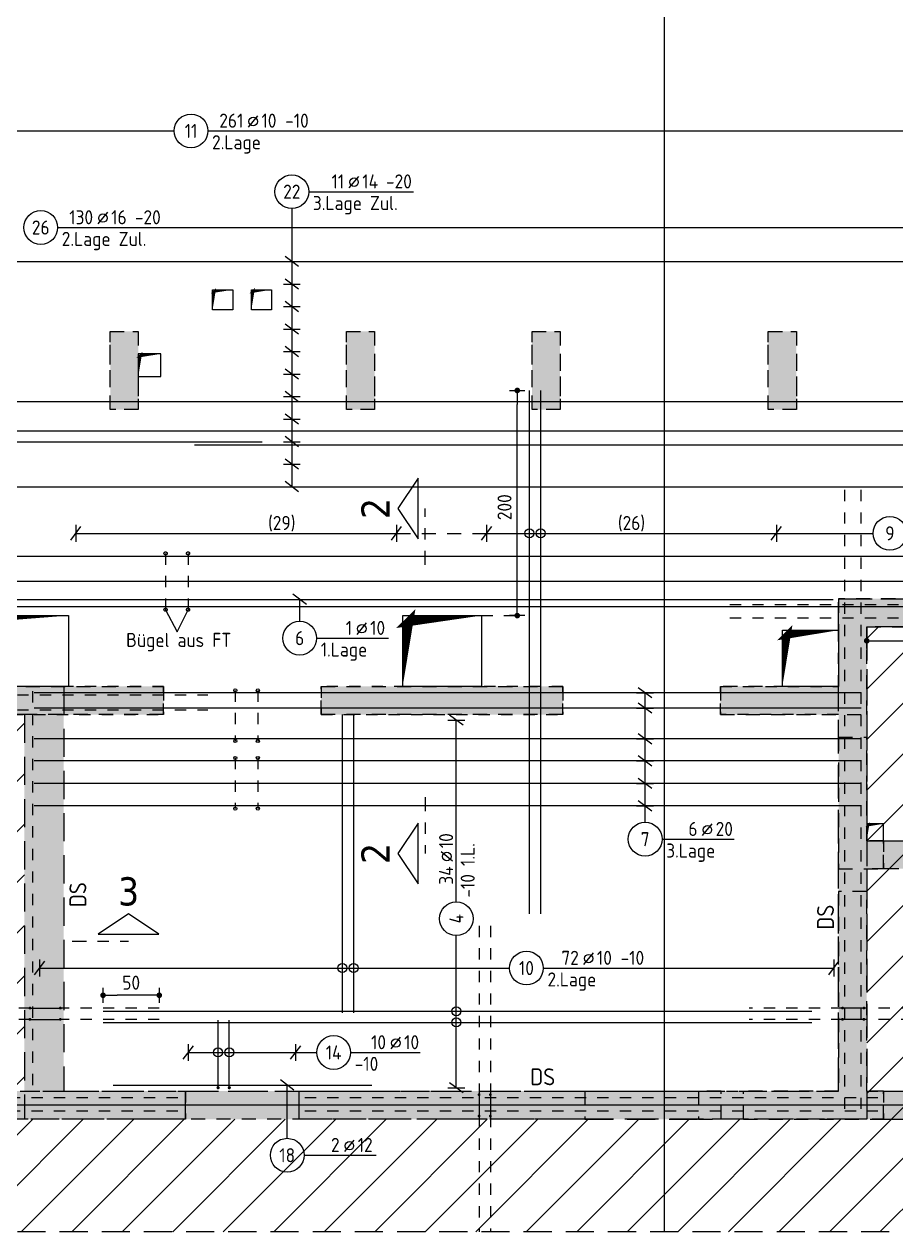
# Model space of a CAD drawing. Extents: x 0 to 76.8, y 0 to 29.7.
# Drawn here: x 23.86 to 31.61, y 10.78 to 21.51 of the extents above; entities that cross this region are included whole.
import ezdxf
from ezdxf.enums import TextEntityAlignment as Align

# ---------------------------------------------------------------- set-up
doc = ezdxf.new("R2010")
doc.units = 0
doc.header["$LTSCALE"] = 0.5
for name, pattern in [('AUSGEZOGEN', [1000.01, 1000, 0.01]), ('DASHED', [0.75, 0.5, -0.25]), ('DOT', [0.175, 0.05, -0.125]), ('HIDDEN2', [0.187, 0.125, -0.062]), ('STRICHLINIE', [0.75, 0.5, -0.25]), ('STRICHPUNKT2', [0.55, 0.25, -0.125, 0.05, -0.125]), ('VERDECKT', [0.375, 0.25, -0.125])]:
    doc.linetypes.add(name, pattern=pattern)
for name, color, linetype in [('1.OG', 7, 'Continuous'), ('ACHSEN', 7, 'Continuous'), ('BETON', 7, 'Continuous'), ('DS', 7, 'Continuous'), ('grau_hell', 7, 'Continuous'), ('grau_mittel', 7, 'Continuous'), ('HILFE', 7, 'Continuous'), ('MASSE', 7, 'Continuous'), ('RND', 7, 'Continuous'), ('SCHATTEN', 7, 'Continuous'), ('SCHNITTE', 7, 'Continuous'), ('TEXT', 7, 'Continuous'), ('VERDECKT', 7, 'Continuous'), ('VERDECKT2', 7, 'Continuous')]:
    doc.layers.add(name, color=color, linetype=linetype)
doc.styles.add('helv', font='tahoma.ttf')
doc.styles.add('txt', font='isocp.shx')
doc.dimstyles.new('DOT_I', dxfattribs={"dimscale": 0.5, "dimtxt": 0.25, "dimasz": 0.25, "dimexe": 0.1, "dimexo": 0.3, "dimgap": 0.1, "dimtad": 1, "dimdec": 3, "dimzin": 3, "dimtxsty": 'txt', "dimblk": 'DOT', "dimblk1": 'DOT', "dimblk2": 'DOT', "dimsah": 1, "dimcen": 0.1, "dimse1": 1, "dimse2": 1, "dimazin": 0, "dimtfac": 1, "dimtdec": 4, "dimtix": 1, "dimtmove": 2, "dimatfit": 3, "dimfxl": 0, "dimtvp": 1, "dimtolj": 1, "dimtzin": 0, "dimarcsym": 0})

# ---------------------------------------------------------------- blocks, each defined once
blk = doc.blocks.new('lei_gre')
at = {"layer": 'RND', "color": 7, "linetype": 'Continuous'}
for p, q in [((-0.09, -0.12), (0.09, 0.12)), ((0, 0.15), (0, -0.15))]:
    blk.add_line(p, q, dxfattribs=at)
blk = doc.blocks.new('RND_LEI')
at = {"layer": 'RND', "color": 7, "linetype": 'Continuous'}
blk.add_line((1.022, 0.066), (1.19, 0.27), dxfattribs=at)
for centre, radius in [((0, 0), 0.3), ((1.106, 0.168), 0.075)]:
    blk.add_circle(centre, radius, dxfattribs=at)
at = {"layer": 'RND', "color": 7, "linetype": 'Continuous', "style": 'txt'}
blk.add_attdef('ANZ', text='', height=0.25, dxfattribs=at).set_placement((0.931, 0.057), align=Align.RIGHT)
for tag, p in [('DUM', (1.253, 0.057)), ('ABSTD', (1.674, 0.057)), ('POSTXT', (0.374, -0.327))]:
    blk.add_attdef(tag, p, '', height=0.25, dxfattribs=at)
blk.add_attdef('POSL', text='', height=0.25, dxfattribs=at).set_placement((0, 0), align=Align.MIDDLE)
blk = doc.blocks.new('DOT')
at = {"layer": 'MASSE', "color": 7, "linetype": 'Continuous'}
for p, q in [((0, 0), (-1, 0)), ((0, 0.54), (0, -0.54))]:
    blk.add_line(p, q, dxfattribs=at)
at = {"layer": 'MASSE', "color": 7, "linetype": 'Continuous', "const_width": 0.2}
blk.add_lwpolyline([(-0.1, 0, 1), (0.1, 0, 1)], format="xyb", close=True, dxfattribs=at)
blk = doc.blocks.new('*D33')
at = {"layer": 'Defpoints', "color": 0, "linetype": 'AUSGEZOGEN', "transparency": 16777216}
for p in [(24.566, 12.882), (24.566, 12.882), (25.066, 12.882)]:
    blk.add_point(p, dxfattribs=at)
at = {"layer": 'MASSE', "color": 0, "linetype": 'AUSGEZOGEN', "lineweight": -2, "transparency": 16777216}
blk.add_line((24.941, 12.882), (24.691, 12.882), dxfattribs=at)
at = {"layer": 'MASSE', "color": 0, "linetype": 'AUSGEZOGEN', "lineweight": -2, "transparency": 16777216, "xscale": 0.125, "yscale": 0.125, "zscale": 0.125, "rotation": 180}
blk.add_blockref('DOT', (24.566, 12.882), dxfattribs=at)
at = {"layer": 'MASSE', "color": 0, "linetype": 'AUSGEZOGEN', "lineweight": -2, "transparency": 16777216, "xscale": 0.125, "yscale": 0.125, "zscale": 0.125}
blk.add_blockref('DOT', (25.066, 12.882), dxfattribs=at)
at = {"layer": 'MASSE', "color": 0, "linetype": 'AUSGEZOGEN', "transparency": 16777216, "insert": (24.816, 12.994), "char_height": 0.125, "attachment_point": 5, "style": 'txt'}
blk.add_mtext('\\A1;50', dxfattribs=at)
blk = doc.blocks.new('*D35')
at = {"layer": 'Defpoints', "color": 0, "linetype": 'AUSGEZOGEN', "transparency": 16777216}
for p in [(28.248, 18.255), (28.248, 18.255), (28.248, 16.255)]:
    blk.add_point(p, dxfattribs=at)
at = {"layer": 'MASSE', "color": 0, "linetype": 'AUSGEZOGEN', "lineweight": -2, "transparency": 16777216}
blk.add_line((28.248, 16.38), (28.248, 18.13), dxfattribs=at)
at = {"layer": 'MASSE', "color": 0, "linetype": 'AUSGEZOGEN', "lineweight": -2, "transparency": 16777216, "xscale": 0.125, "yscale": 0.125, "zscale": 0.125}
for p, rotation in [((28.248, 18.255), 90), ((28.248, 16.255), 270)]:
    blk.add_blockref('DOT', p, dxfattribs=dict(at, rotation=rotation))
at = {"layer": 'MASSE', "color": 0, "linetype": 'AUSGEZOGEN', "transparency": 16777216, "insert": (28.135, 17.218), "char_height": 0.125, "attachment_point": 5, "rotation": 90, "style": 'txt'}
blk.add_mtext('\\A1;200', dxfattribs=at)
blk = doc.blocks.new('*D36')
at = {"layer": 'Defpoints', "color": 0, "linetype": 'AUSGEZOGEN', "transparency": 16777216}
for p in [(31.355, 16.031), (31.355, 16.031), (32.355, 16.031)]:
    blk.add_point(p, dxfattribs=at)
at = {"layer": 'MASSE', "color": 0, "linetype": 'AUSGEZOGEN', "lineweight": -2, "transparency": 16777216}
for p, q in [((31.48, 16.031), (31.704, 16.031)), ((32.23, 16.031), (32.005, 16.031))]:
    blk.add_line(p, q, dxfattribs=at)
at = {"layer": 'MASSE', "color": 0, "linetype": 'AUSGEZOGEN', "lineweight": -2, "transparency": 16777216, "xscale": 0.125, "yscale": 0.125, "zscale": 0.125, "rotation": 180}
blk.add_blockref('DOT', (31.355, 16.031), dxfattribs=at)
at = {"layer": 'MASSE', "color": 0, "linetype": 'AUSGEZOGEN', "lineweight": -2, "transparency": 16777216, "xscale": 0.125, "yscale": 0.125, "zscale": 0.125}
blk.add_blockref('DOT', (32.355, 16.031), dxfattribs=at)
at = {"layer": 'MASSE', "color": 0, "linetype": 'AUSGEZOGEN', "transparency": 16777216, "insert": (31.855, 16.031), "char_height": 0.125, "attachment_point": 5, "style": 'txt'}
blk.add_mtext('\\A1;100', dxfattribs=at)
blk = doc.blocks.new('SCHN-1')
at = {"layer": 'SCHNITTE', "color": 5, "linetype": 'Continuous'}
blk.add_lwpolyline([(0.54, 0.125), (0, 0.485), (-0.54, 0.125)], close=True, dxfattribs=at)
at = {"layer": 'SCHNITTE', "color": 6, "linetype": 'Continuous', "style": 'helv'}
blk.add_attdef('SCHN-1', text='', height=0.5, dxfattribs=at).set_placement((0, 0.635), align=Align.CENTER)

msp = doc.modelspace()

# ---------------------------------------------------------------- hatches: boundary and pattern name
at = {"layer": '1.OG', "linetype": 'AUSGEZOGEN'}
h = msp.add_hatch(dxfattribs=at)
h.set_pattern_fill('DOTS', scale=0.8, double=1)
h.set_pattern_definition([(0, (-74.13047, 266.186844), (0.025, 0.05), [0, -0.05])])
h.paths.add_polyline_path([(4.6895, 25.9803), (8.1795, 25.9803), (8.1795, 18.0303), (8.5795, 18.0303), (8.5795, 18.2803), (8.4295, 18.2803), (8.4295, 25.9803), (10.6795, 25.9803), (10.6795, 18.2803), (9.4645, 18.2803), (9.4645, 18.0303), (10.9295, 18.0303), (10.9295, 26.2803), (4.5295, 26.2803), (4.5295, 19.2053), (4.4795, 19.2053), (4.4795, 14.4753), (4.0245, 14.4753), (4.0245, 14.1753), (4.6895, 14.1753)])
h.paths.add_polyline_path([(8.1795, 11.7803), (8.5795, 11.7803), (8.5795, 12.0303), (8.4295, 12.0303), (8.4295, 16.1553), (14.5145, 16.1553), (14.5145, 12.0303), (14.3645, 12.0303), (14.3645, 11.7803), (14.9145, 11.7803), (14.9145, 12.0303), (14.7645, 12.0303), (14.7644, 14.7153), (17.6145, 14.7153), (17.6145, 12.0303), (16.0495, 12.0303), (16.0495, 11.7803), (25.2995, 11.7803), (25.2995, 12.0303), (20.2295, 12.0303), (20.2295, 15.3753), (21.3545, 15.3753), (21.3545, 15.6253), (20.2295, 15.6253), (20.2295, 16.4053), (17.4645, 16.4053), (17.4645, 16.1553), (17.6145, 16.1553), (17.6145, 14.9653), (14.7645, 14.9653), (14.7645, 16.1553), (16.5795, 16.1553), (16.5795, 16.4053), (8.1795, 16.4053)])
h.paths.add_polyline_path([(9.5895, 12.0303), (9.5895, 11.7803), (13.3545, 11.7803), (13.3545, 12.0303)], flags=17)
h.paths.add_polyline_path([(17.8645, 12.0303), (18.7795, 12.0303), (18.7795, 16.1553), (17.8645, 16.1553)], flags=16)
h.paths.add_polyline_path([(19.9795, 16.1553), (19.0295, 16.1553), (19.0295, 12.0303), (19.9795, 12.0303)], flags=16)
h.paths.add_polyline_path([(43.4545, 11.7553), (43.4545, 12.0553), (43.1545, 12.0553), (43.1545, 11.7553)])
h.paths.add_polyline_path([(43.4545, 18.7803), (43.1545, 18.7803), (43.1545, 18.0303), (43.4545, 18.0303)], flags=17)
h.paths.add_polyline_path([(39.6795, 25.9803), (43.1545, 25.9803), (43.1545, 21.2803), (43.4545, 21.2803), (43.4545, 26.2803), (36.9295, 26.2803), (36.9295, 18.0303), (38.3945, 18.0303), (38.3945, 18.2803), (37.1795, 18.2803), (37.1795, 25.9803), (39.4295, 25.9803), (39.4295, 18.2803), (39.2795, 18.2803), (39.2795, 18.0303), (39.6795, 18.0303)])
h.paths.add_polyline_path([(36.9295, 16.1553), (36.9295, 15.29), (37.1795, 15.29), (37.1795, 16.4053), (31.1045, 16.4053), (31.1045, 15.6253), (30.0545, 15.6253), (30.0545, 15.3753), (31.1045, 15.3753), (31.1045, 12.0303), (26.3095, 12.0303), (26.3095, 11.7803), (31.5045, 11.7803), (31.5045, 12.0303), (31.3545, 12.0303), (31.3545, 14.0053), (31.5045, 14.0053), (31.5045, 14.2553), (31.3545, 14.2553), (31.3545, 16.1553)])
h.paths.add_polyline_path([(33.9795, 14.0053), (33.9795, 12.0303), (32.3895, 12.0303), (32.3895, 11.7803), (37.1795, 11.7803), (37.1795, 12.4903), (36.9295, 12.4903), (36.9295, 12.0303), (34.2295, 12.0303), (34.2295, 14.0053), (36.9295, 14.0053), (36.9295, 13.5403), (37.1795, 13.5403), (37.1795, 14.405), (36.9295, 14.405), (36.9295, 14.2553), (32.3895, 14.2553), (32.3895, 14.0053)])
h.paths.add_polyline_path([(28.6545, 15.3753), (28.6545, 15.6253), (26.5045, 15.6253), (26.5045, 15.3753)], flags=17)
h.paths.add_polyline_path([(22.7545, 15.6253), (22.7545, 15.3753), (25.1045, 15.3753), (25.1045, 15.6253)], flags=17)
h.paths.add_polyline_path([(13.6295, 18.7803), (13.3795, 18.7803), (13.3795, 18.0853), (13.6295, 18.0853)])
h.paths.add_polyline_path([(15.4795, 18.0853), (15.7295, 18.0853), (15.7295, 18.7803), (15.4795, 18.7803)])
h.paths.add_polyline_path([(17.1295, 18.0853), (17.3795, 18.0853), (17.3795, 18.7803), (17.1295, 18.7803)])
h.paths.add_polyline_path([(19.2295, 18.0853), (19.4795, 18.0853), (19.4795, 18.7803), (19.2295, 18.7803)])
h.paths.add_polyline_path([(20.8795, 18.0853), (21.1295, 18.0853), (21.1295, 18.7803), (20.8795, 18.7803)])
h.paths.add_polyline_path([(22.9795, 18.0853), (23.2295, 18.0853), (23.2295, 18.7803), (22.9795, 18.7803)])
h.paths.add_polyline_path([(24.6295, 18.0853), (24.8795, 18.0853), (24.8795, 18.7803), (24.6295, 18.7803)])
h.paths.add_polyline_path([(26.7295, 18.0853), (26.9795, 18.0853), (26.9795, 18.7803), (26.7295, 18.7803)])
h.paths.add_polyline_path([(28.3795, 18.0853), (28.6295, 18.0853), (28.6295, 18.7803), (28.3795, 18.7803)])
h.paths.add_polyline_path([(30.4795, 18.0853), (30.7295, 18.0853), (30.7295, 18.7803), (30.4795, 18.7803)])
h.paths.add_polyline_path([(32.1295, 18.0853), (32.3795, 18.0853), (32.3795, 18.7803), (32.1295, 18.7803)])
h.paths.add_polyline_path([(34.4795, 18.7803), (34.2295, 18.7803), (34.2295, 18.0853), (34.4795, 18.0853)])
h.paths.add_polyline_path([(29.4045, 26.2803), (29.4045, 25.9803), (29.7045, 25.9803), (29.7045, 26.2803)])
h.paths.add_polyline_path([(21.9045, 26.2803), (21.9045, 25.9803), (22.2045, 25.9803), (22.2045, 26.2803)])
h.paths.add_polyline_path([(14.4045, 26.2803), (14.4045, 25.9803), (14.7045, 25.9803), (14.7045, 26.2803)])
h.paths.add_polyline_path([(4.4795, 10.7803), (4.6895, 10.7803), (4.6895, 12.1253), (4.0245, 12.1253), (4.0245, 11.8253), (4.4795, 11.8253)])
at = {"layer": 'grau_hell', "linetype": 'AUSGEZOGEN'}
h = msp.add_hatch(dxfattribs=at)
h.set_pattern_fill('ANSI31', color=9, scale=0.1, style=0, double=1)
h.set_pattern_definition([(45, (-1e-14, 28.70014), (-0.2245064, 0.2245064), [])])
h.paths.add_polyline_path([(4.4795, 14.4753), (4.0245, 14.4753), (4.0245, 11.8253), (4.4795, 11.8253), (4.4795, 10.7803), (43.4545, 10.7803), (43.4545, 21.7903), (41.7045, 21.7903), (41.7045, 21.6503), (41.1295, 21.6503), (41.1295, 21.7903), (39.6795, 21.7903), (39.6795, 18.0303), (39.2795, 18.0303), (39.2795, 18.2803), (38.3945, 18.2803), (38.3945, 18.0303), (36.9294, 18.0303), (36.9294, 16.1553), (31.3545, 16.1553), (31.3545, 11.7803), (23.867, 11.7803), (23.867, 15.3753), (22.7545, 15.3753), (22.7545, 15.6253), (21.3545, 15.6253), (21.3545, 15.3753), (19.9795, 15.3753), (19.9795, 12.0303), (17.8645, 12.0303), (17.8645, 16.1553), (17.4645, 16.1553), (17.4645, 16.4053), (16.5795, 16.4053), (16.5795, 16.1553), (10.9295, 16.1553), (10.9295, 18.0303), (9.4645, 18.0303), (9.4645, 18.2803), (8.5795, 18.2803), (8.5795, 18.0303), (8.1795, 18.0303), (8.1795, 20.7903), (6.7295, 20.7903), (6.7295, 20.6503), (6.2045, 20.6503), (6.2045, 20.7903), (4.5295, 20.7903), (4.5295, 19.2053), (4.4795, 19.2053)])
at = {"layer": 'grau_hell'}
msp.add_hatch(color=9, dxfattribs=at).paths.add_polyline_path([(23.867, 12.0303), (24.217, 12.0303), (24.217, 15.3753), (23.867, 15.3753)])
at = {"layer": 'grau_mittel'}
h = msp.add_hatch(color=61, dxfattribs=at)
h.paths.add_polyline_path([(8.1795, 25.9803), (8.1795, 26.2803), (4.5295, 26.2803), (4.5295, 20.7903), (4.6895, 20.7903), (4.6895, 25.9803)])
h.paths.add_polyline_path([(4.5295, 19.2053), (4.4795, 19.2053), (4.4795, 14.4753), (4.0245, 14.4753), (4.0245, 14.1753), (4.6895, 14.1753), (4.6895, 20.7903), (4.5295, 20.7903)])
h.paths.add_polyline_path([(4.4045, 14.1753), (4.4045, 12.1253), (4.6895, 12.1253), (4.7545, 12.1253), (4.7545, 14.1753), (4.6895, 14.1753)])
h.paths.add_polyline_path([(4.4795, 11.8253), (4.4795, 10.7803), (4.6895, 10.7803), (4.6895, 12.1253), (4.0245, 12.1253), (4.0245, 11.8253)])
h.paths.add_polyline_path([(9.5895, 11.7803), (9.5895, 12.0303), (8.5792, 12.0303), (8.5792, 11.7803)], flags=17)
h.paths.add_polyline_path([(8.1795, 11.7803), (8.5792, 11.7803), (8.5792, 12.0303), (8.4295, 12.0303), (8.4295, 16.1553), (14.5145, 16.1553), (14.5145, 15.6603), (14.7645, 15.6603), (14.7645, 16.1553), (14.9145, 16.1553), (15.8245, 16.1553), (15.8245, 16.4053), (8.1795, 16.4053)])
h.paths.add_polyline_path([(9.5895, 11.7803), (9.7895, 11.7803), (9.7895, 12.0303), (9.5895, 12.0303)], flags=17)
h.paths.add_polyline_path([(9.9895, 12.0303), (9.9895, 11.7803), (12.9545, 11.7803), (12.9545, 12.0303)], flags=17)
h.paths.add_polyline_path([(13.3545, 12.0303), (13.1545, 12.0303), (13.1545, 11.7803), (13.3545, 11.7803)], flags=17)
h.paths.add_polyline_path([(13.3545, 12.0303), (13.3545, 11.7803), (14.3645, 11.7803), (14.3645, 12.0303)], flags=17)
h.paths.add_polyline_path([(14.7645, 12.0303), (14.7645, 14.4653), (14.7644, 14.4653), (14.7644, 14.7153), (15.0145, 14.7153), (16.1245, 14.7153), (16.1245, 14.9653), (14.7645, 14.9653), (14.7645, 15.1153), (14.7645, 15.5103), (14.5145, 15.5103), (14.5145, 12.0303), (14.3645, 12.0303), (14.3645, 11.7803), (14.9145, 11.7803), (14.9145, 12.0303)])
h.paths.add_polyline_path([(15.9245, 11.7803), (15.9245, 12.0303), (14.9145, 12.0303), (14.9145, 11.7803)], flags=17)
h.paths.add_polyline_path([(15.9245, 11.7803), (16.1245, 11.7803), (16.1245, 12.0303), (15.9245, 12.0303)], flags=17)
h.paths.add_polyline_path([(17.8645, 14.7153), (17.8645, 14.9653), (16.3245, 14.9653), (16.3245, 14.7153)])
h.paths.add_polyline_path([(16.2245, 16.4053), (16.2245, 16.1553), (16.5795, 16.1553), (16.5795, 16.4053)])
h.paths.add_polyline_path([(16.5795, 16.1553), (17.4645, 16.1553), (17.4645, 16.4053), (16.5795, 16.4053)])
h.paths.add_polyline_path([(25.1045, 15.3753), (25.1045, 15.6253), (22.7545, 15.6253), (22.7545, 15.3753)])
h.paths.add_polyline_path([(28.8495, 11.7803), (28.8495, 12.0303), (20.7295, 12.0303), (20.7295, 11.7803)])
h.paths.add_polyline_path([(28.8495, 12.0303), (28.8495, 11.7803), (29.8595, 11.7803), (29.8595, 12.0303)])
h.paths.add_polyline_path([(29.8595, 12.0303), (29.8595, 11.7803), (30.0595, 11.7803), (30.0595, 12.0303)])
h.paths.add_polyline_path([(30.2595, 12.0303), (30.2595, 11.7803), (31.5045, 11.7803), (31.5045, 12.0303), (31.3545, 12.0303), (31.3545, 13.8053), (31.1045, 13.8053), (31.1045, 12.0303)])
h.paths.add_polyline_path([(31.5045, 12.0303), (31.5045, 11.7803), (32.3895, 11.7803), (32.3895, 12.0303)])
h.paths.add_polyline_path([(32.3895, 12.0303), (32.3895, 11.7803), (33.0945, 11.7803), (33.0945, 12.0303)], flags=17)
h.paths.add_polyline_path([(37.1795, 11.7803), (37.1795, 12.4903), (36.9295, 12.4903), (36.9295, 12.0303), (34.2295, 12.0303), (34.2295, 14.0053), (36.9295, 14.0053), (36.9295, 13.5403), (37.1795, 13.5403), (37.1795, 13.7903), (37.0995, 13.7903), (37.0995, 13.9403), (37.1795, 13.9403), (37.1795, 14.405), (36.9295, 14.405), (36.9295, 14.2553), (32.3895, 14.2553), (32.3895, 14.0053), (33.9795, 14.0053), (33.9795, 12.0303), (33.6945, 12.0303), (33.6945, 11.7803)])
h.paths.add_polyline_path([(31.5045, 14.2553), (31.5045, 14.0053), (32.3895, 14.0053), (32.3895, 14.2553)])
h.paths.add_polyline_path([(31.5045, 14.2553), (31.3546, 14.2553), (31.3545, 14.2553), (31.3545, 15.1759), (31.1045, 15.1759), (31.1045, 14.0053), (31.5045, 14.0053)])
h.paths.add_polyline_path([(31.3545, 15.3753), (31.3545, 16.1553), (32.7345, 16.1553), (32.7345, 16.4053), (31.1045, 16.4053), (31.1045, 15.6253), (30.6045, 15.6253), (30.0545, 15.6253), (30.0545, 15.3753)])
h.paths.add_polyline_path([(26.5045, 15.6253), (26.5045, 15.3753), (28.6545, 15.3753), (28.6545, 15.6253)])
h.paths.add_polyline_path([(36.0295, 16.1553), (36.0295, 16.4053), (33.3345, 16.4053), (33.3345, 16.1553)])
h.paths.add_polyline_path([(36.6295, 16.4053), (36.6295, 16.1553), (37.1795, 16.1553), (37.1795, 16.4053)])
h.paths.add_polyline_path([(36.9295, 15.29), (37.1795, 15.29), (37.1795, 15.5553), (36.9295, 15.5553)])
h.paths.add_polyline_path([(36.9295, 14.405), (37.1795, 14.405), (37.1795, 15.29), (36.9295, 15.29)])
h.paths.add_polyline_path([(36.9295, 12.4903), (37.1795, 12.4903), (37.1795, 13.5403), (36.9295, 13.5403)], flags=17)
h.paths.add_polyline_path([(36.9294, 16.9553), (37.1795, 16.9553), (37.1795, 18.0303), (36.9294, 18.0303)])
h.paths.add_polyline_path([(37.9945, 18.0303), (37.9945, 18.2803), (37.1795, 18.2803), (37.1795, 25.9803), (39.4295, 25.9803), (39.4295, 18.2803), (39.2795, 18.2803), (39.2795, 18.0303), (39.6795, 18.0303), (39.6795, 25.9803), (39.6795, 26.2803), (36.9295, 26.2803), (36.9295, 18.0303)])
h.paths.add_polyline_path([(38.3945, 18.2803), (38.1945, 18.2803), (38.1945, 18.0303), (38.3945, 18.0303)], flags=17)
h.paths.add_polyline_path([(39.2795, 18.0303), (39.2795, 18.2803), (38.3945, 18.2803), (38.3945, 18.0303)], flags=17)
h.paths.add_polyline_path([(43.1545, 25.9803), (43.1545, 21.9983), (43.1545, 21.7903), (43.4545, 21.7903), (43.4545, 26.2803), (39.6795, 26.2803), (39.6795, 25.9803)])
h.paths.add_polyline_path([(43.4545, 21.7903), (43.1545, 21.7903), (43.1545, 21.2803), (43.4545, 21.2803)])
h.paths.add_polyline_path([(43.1545, 18.7803), (43.4545, 18.7803), (43.4545, 21.2803), (43.1545, 21.2803)])
h.paths.add_polyline_path([(43.4545, 18.7803), (43.1545, 18.7803), (43.1545, 18.0303), (43.4545, 18.0303)])
h.paths.add_polyline_path([(39.6795, 18.2803), (39.6795, 18.0303), (43.1545, 18.0303), (43.1545, 18.2803)])
h.paths.add_polyline_path([(43.1545, 12.0553), (43.4545, 12.0553), (43.4545, 18.0303), (43.1545, 18.0303)])
h.paths.add_polyline_path([(43.1545, 10.7803), (43.4545, 10.7803), (43.4545, 11.7553), (43.1545, 11.7553)])
h.paths.add_polyline_path([(43.4545, 11.7553), (43.4545, 12.0553), (43.1545, 12.0553), (43.1545, 11.7553)])
h.paths.add_polyline_path([(34.2295, 18.0853), (34.4795, 18.0853), (34.4795, 18.7803), (34.2295, 18.7803)])
h.paths.add_polyline_path([(32.1295, 18.0853), (32.3795, 18.0853), (32.3795, 18.7803), (32.1295, 18.7803)])
h.paths.add_polyline_path([(30.4795, 18.0853), (30.7295, 18.0853), (30.7295, 18.7803), (30.4795, 18.7803)])
h.paths.add_polyline_path([(28.3795, 18.0853), (28.6295, 18.0853), (28.6295, 18.7803), (28.3795, 18.7803)])
h.paths.add_polyline_path([(26.7295, 18.0853), (26.9795, 18.0853), (26.9795, 18.7803), (26.7295, 18.7803)])
h.paths.add_polyline_path([(24.8795, 18.7803), (24.6295, 18.7803), (24.6295, 18.0853), (24.8795, 18.0853)])
h.paths.add_polyline_path([(23.2295, 18.7803), (22.9795, 18.7803), (22.9795, 18.0853), (23.2295, 18.0853)])
h.paths.add_polyline_path([(20.8795, 18.0853), (21.1295, 18.0853), (21.1295, 18.7803), (20.8795, 18.7803)])
h.paths.add_polyline_path([(19.4795, 18.7803), (19.2295, 18.7803), (19.2295, 18.0853), (19.4795, 18.0853)])
h.paths.add_polyline_path([(17.1295, 18.0853), (17.3795, 18.0853), (17.3795, 18.7803), (17.1295, 18.7803)])
h.paths.add_polyline_path([(15.4795, 18.0853), (15.7295, 18.0853), (15.7295, 18.7803), (15.4795, 18.7803)])
h.paths.add_polyline_path([(13.3795, 18.0853), (13.6295, 18.0853), (13.6295, 18.7803), (13.3795, 18.7803)])
h.paths.add_polyline_path([(36.9295, 25.9803), (36.9295, 26.2803), (29.7045, 26.2803), (29.7045, 25.9803)])
h.paths.add_polyline_path([(29.4045, 25.9803), (29.7045, 25.9803), (29.7045, 26.2803), (29.4045, 26.2803)])
h.paths.add_polyline_path([(22.2045, 26.2803), (22.2045, 25.9803), (29.4045, 25.9803), (29.4045, 26.2803)])
h.paths.add_polyline_path([(22.2045, 26.2803), (21.9045, 26.2803), (21.9045, 25.9803), (22.2045, 25.9803)])
h.paths.add_polyline_path([(14.7045, 26.2803), (14.7045, 25.9803), (21.9045, 25.9803), (21.9045, 26.2803)])
h.paths.add_polyline_path([(14.7045, 25.9803), (14.7045, 26.2803), (14.4045, 26.2803), (14.4045, 25.9803)])
h.paths.add_polyline_path([(10.9295, 26.2803), (10.9295, 25.9803), (14.4045, 25.9803), (14.4045, 26.2803)])
h.paths.add_polyline_path([(10.6795, 25.9803), (10.6795, 18.2803), (9.9795, 18.2803), (9.8645, 18.2803), (9.8645, 18.0303), (10.9295, 18.0303), (10.9295, 26.2803), (8.1795, 26.2803), (8.1795, 25.9803), (8.1795, 21.1153), (8.1795, 18.0303), (8.5795, 18.0303), (8.5795, 18.2803), (8.4295, 18.2803), (8.4295, 25.9803), (8.6295, 25.9803)])
h.paths.add_polyline_path([(9.4645, 18.0303), (9.6645, 18.0303), (9.6645, 18.2803), (9.4645, 18.2803)], flags=17)
h.paths.add_polyline_path([(9.4645, 18.0303), (9.4645, 18.2803), (8.5795, 18.2803), (8.5795, 18.0303)], flags=17)
h.paths.add_polyline_path([(8.1795, 18.0303), (8.1795, 18.2803), (4.7545, 18.2803), (4.7545, 18.0303)])

# ---------------------------------------------------------------- linework, layer by layer
at = {"layer": '1.OG', "color": 7, "linetype": 'DOT', "lineweight": -2}
for points in [[(24.6295, 18.7803), (24.8795, 18.7803), (24.8795, 18.0853), (24.6295, 18.0853)], [(26.7295, 18.7803), (26.9795, 18.7803), (26.9795, 18.0853), (26.7295, 18.0853)], [(28.3795, 18.7803), (28.6295, 18.7803), (28.6295, 18.0853), (28.3795, 18.0853)], [(30.4795, 18.7803), (30.7295, 18.7803), (30.7295, 18.0853), (30.4795, 18.0853)], [(22.7545, 15.3753), (25.1045, 15.3753), (25.1045, 15.6253), (22.7545, 15.6253)], [(26.5045, 15.3753), (28.6545, 15.3753), (28.6545, 15.6253), (26.5045, 15.6253)]]:
    msp.add_lwpolyline(points, close=True, dxfattribs=at)
for points in [[(17.4645, 16.4053), (20.2295, 16.4053), (20.2295, 15.6253), (21.3545, 15.6253), (21.3545, 15.3753), (20.2295, 15.3753), (20.2295, 12.0303), (25.2995, 12.0303), (25.2995, 11.7803), (16.0495, 11.7803)], [(26.3095, 12.0303), (31.1045, 12.0303), (31.1045, 15.3753), (30.0545, 15.3753), (30.0545, 15.6253), (31.1045, 15.6253), (31.1045, 16.4053), (37.1795, 16.4053), (37.1795, 15.29), (36.9295, 15.29), (36.9295, 16.1553), (31.3545, 16.1553), (31.3545, 14.2553), (31.5045, 14.2553), (31.5045, 14.0053), (31.3545, 14.0053), (31.3545, 12.0303), (31.5045, 12.0303), (31.5045, 11.7803), (26.3095, 11.7803), (26.3095, 12.0303)]]:
    msp.add_lwpolyline(points, dxfattribs=at)
at = {"layer": 'ACHSEN', "color": 140, "linetype": 'AUSGEZOGEN'}
for p, q in [((29.5545, 27.7803), (29.5545, 10.7803)), ((43.4545, 18.1553), (2.2545, 18.1553)), ((43.4545, 11.9053), (2.2545, 11.9053))]:
    msp.add_line(p, q, dxfattribs=at)
at = {"layer": 'BETON', "color": 6, "linetype": 'AUSGEZOGEN'}
for points in [[(25.5395, 19.1503), (25.7195, 19.1503), (25.7195, 18.9703), (25.5395, 18.9703)], [(25.8845, 19.1503), (26.0645, 19.1503), (26.0645, 18.9703), (25.8845, 18.9703)], [(24.8795, 18.3803), (25.0795, 18.3803), (25.0795, 18.5803), (24.8795, 18.5803)], [(23.0395, 16.2553), (24.2595, 16.2553), (24.2595, 15.6253), (23.0395, 15.6253)], [(27.2295, 16.2553), (27.9295, 16.2553), (27.9295, 15.6253), (27.2295, 15.6253)], [(30.6045, 16.1253), (31.1045, 16.1253), (31.1045, 15.6253), (30.6045, 15.6253)], [(31.3546, 14.2553), (31.5045, 14.2553), (31.5045, 14.4053), (31.3546, 14.4053)]]:
    msp.add_lwpolyline(points, close=True, dxfattribs=at)
at = {"layer": 'DS', "color": 1, "linetype": 'DASHED'}
for p, q in [((31.1045, 16.1253), (31.1045, 16.4053)), ((31.1045, 16.4053), (36.9294, 16.4053)), ((36.9294, 16.1553), (31.3545, 16.1553)), ((31.3545, 16.1553), (31.3545, 11.7803)), ((24.217, 15.6253), (24.217, 12.0303)), ((31.1045, 12.0304), (31.1045, 15.6253)), ((23.867, 15.3753), (22.7545, 15.3753)), ((23.867, 15.3753), (23.867, 11.7803)), ((24.217, 12.0303), (31.1045, 12.0304)), ((25.2995, 11.7803), (25.2995, 12.0303)), ((26.3095, 11.7803), (26.3095, 12.0303)), ((25.2995, 11.7803), (23.867, 11.7803)), ((31.3545, 11.7803), (26.3095, 11.7803))]:
    msp.add_line(p, q, dxfattribs=at)
at = {"layer": 'HILFE', "color": 102, "linetype": 'AUSGEZOGEN'}
for p, q in [((25.1217, 16.3073), (25.2257, 16.1105)), ((25.2257, 16.1105), (25.3217, 16.3073))]:
    msp.add_line(p, q, dxfattribs=at)
at = {"layer": 'HILFE', "color": 102, "linetype": 'DOT'}
msp.add_line((27.9295, 16.2553), (28.2475, 16.2553), dxfattribs=at)
at = {"layer": 'HILFE', "color": 102, "linetype": 'DASHED'}
msp.add_line((43.5545, 10.7803), (2.7545, 10.7803), dxfattribs=at)
at = {"layer": 'RND', "color": 7, "linetype": 'AUSGEZOGEN'}
for p, q in [((10.9831, 20.561), (25.1979, 20.561)), ((25.4979, 20.561), (36.8616, 20.561)), ((26.3941, 20.0211), (27.3246, 20.0211)), ((24.1621, 19.7026), (36.8582, 19.7026)), ((24.3233, 16.9856), (27.1741, 16.9856)), ((27.9759, 16.9856), (30.5512, 16.9856)), ((30.5512, 16.9856), (31.4107, 16.9856)), ((26.4639, 16.0547), (27.1039, 16.0547)), ((27.7065, 13.7122), (27.7065, 15.3264)), ((29.535, 14.2686), (30.175, 14.2686)), ((27.7065, 12.0601), (27.7065, 13.4122)), ((24.0022, 13.1236), (28.1798, 13.1236)), ((28.4798, 13.1236), (31.0614, 13.1236)), ((25.3241, 12.3738), (26.278, 12.3738)), ((26.278, 12.3738), (26.4661, 12.3738)), ((26.7661, 12.3738), (27.3842, 12.3738)), ((26.3533, 11.4611), (26.9933, 11.4611))]:
    msp.add_line(p, q, dxfattribs=at)
at = {"layer": 'RND', "color": 102, "linetype": 'AUSGEZOGEN'}
for p, q in [((26.2441, 19.8711), (26.2441, 17.4)), ((26.3139, 16.2047), (26.3139, 16.3994)), ((29.3841, 14.4186), (29.3841, 15.5681)), ((26.2033, 11.6111), (26.2033, 12.0843))]:
    msp.add_line(p, q, dxfattribs=at)
at = {"layer": 'RND', "color": 7, "linetype": 'VERDECKT'}
msp.add_line((27.1741, 16.9856), (27.9759, 16.9856), dxfattribs=at)
at = {"layer": 'RND', "color": 1, "linetype": 'AUSGEZOGEN'}
for points in [[(22.0295, 19.4), (33.8795, 19.4)], [(28.3565, 13.6053), (28.3565, 18.2553)], [(28.4565, 13.6053), (28.4565, 18.2553)], [(21.8795, 17.8974), (33.3795, 17.8974)], [(14.4795, 17.7974), (25.9795, 17.7974)], [(36.8795, 17.7702), (25.3795, 17.7702)], [(22.0295, 17.4), (33.8795, 17.4)], [(18.9378, 16.7843), (32.3378, 16.7843)], [(18.9545, 16.5603), (32.3545, 16.5603)], [(18.964, 16.3344), (32.364, 16.3344)], [(20.2554, 16.3994), (31.0554, 16.3994)], [(31.3045, 15.5681), (23.9545, 15.5681)], [(31.3045, 15.4334), (23.9545, 15.4334)], [(26.6926, 15.3753), (26.6926, 12.7253)], [(26.7926, 15.3753), (26.7926, 12.7253)], [(31.3045, 15.1591), (23.9545, 15.1591)], [(31.3045, 14.9636), (23.9545, 14.9636)], [(31.3045, 14.7636), (23.9545, 14.7636)], [(31.3045, 14.5636), (23.9545, 14.5636)], [(23.9162, 12.7682), (24.1862, 12.7682)], [(31.3298, 12.7682), (31.1397, 12.7682)], [(23.9162, 12.6682), (24.1862, 12.6682)], [(24.5662, 12.7403), (30.8662, 12.7403)], [(25.5883, 12.0603), (25.5883, 12.6603)], [(25.6883, 12.0603), (25.6883, 12.6603)], [(31.3298, 12.6682), (31.1397, 12.6682)], [(24.5662, 12.6403), (30.8662, 12.6403)], [(24.6545, 12.0843), (26.9545, 12.0843)], [(27.9088, 11.9992), (27.9088, 11.8091)], [(28.0088, 11.9992), (28.0088, 11.8091)]]:
    msp.add_lwpolyline(points, dxfattribs=at)
at = {"layer": 'RND', "color": 1, "linetype": 'HIDDEN2'}
for points in [[(31.1584, 17.3719), (31.1584, 11.8303)], [(31.3028, 17.3719), (31.3028, 11.8303)], [(30.1379, 16.3534), (36.8794, 16.3534)], [(30.1379, 16.2353), (36.8794, 16.2353)], [(23.9374, 15.5829), (23.9374, 12.0303)], [(25.7418, 15.5903), (25.7418, 15.1403)], [(25.9418, 15.5903), (25.9418, 15.1403)], [(22.8045, 15.5499), (25.4985, 15.5499)], [(22.8045, 15.4184), (25.4985, 15.4184)], [(25.7418, 14.9903), (25.7418, 14.5403)], [(25.9418, 14.9903), (25.9418, 14.5403)], [(22.9295, 11.9736), (25.2495, 11.9736)], [(26.3595, 11.9736), (31.4545, 11.9736)], [(22.9295, 11.8546), (25.2495, 11.8546)], [(26.3595, 11.8546), (31.4545, 11.8546)]]:
    msp.add_lwpolyline(points, dxfattribs=at)
at = {"layer": 'RND', "color": 102, "linetype": 'HIDDEN2'}
for points in [[(25.1217, 16.8073), (25.1217, 16.3073)], [(25.3217, 16.8073), (25.3217, 16.3073)]]:
    msp.add_lwpolyline(points, dxfattribs=at)
at = {"layer": 'RND', "color": 1, "linetype": 'DOT'}
for points in [[(27.9088, 13.4992), (27.9088, 11.9992)], [(28.0088, 13.4992), (28.0088, 11.9992)], [(23.9162, 12.7682), (23.0362, 12.7682)], [(25.0662, 12.7682), (24.1862, 12.7682)], [(31.1397, 12.7682), (30.3097, 12.7682)], [(32.1598, 12.7682), (31.3298, 12.7682)], [(23.9162, 12.6682), (23.0362, 12.6682)], [(25.0662, 12.6682), (24.1862, 12.6682)], [(31.1397, 12.6682), (30.3097, 12.6682)], [(32.1598, 12.6682), (31.3298, 12.6682)], [(27.9088, 11.8091), (27.9088, 10.7803)], [(28.0088, 11.8091), (28.0088, 10.7803)]]:
    msp.add_lwpolyline(points, dxfattribs=at)
at = {"layer": 'RND', "color": 7, "linetype": 'AUSGEZOGEN'}
for points, const_width in [([(23.91, 12.7682, 1), (23.9225, 12.7682, 1)], 0.0125), ([(24.18, 12.7682, 1), (24.1925, 12.7682, 1)], 0.0125), ([(31.1459, 12.7682, 1), (31.1334, 12.7682, 1)], 0.0125), ([(31.3361, 12.7682, 1), (31.3236, 12.7682, 1)], 0.0125), ([(23.91, 12.6682, 1), (23.9225, 12.6682, 1)], 0.0125), ([(24.18, 12.6682, 1), (24.1925, 12.6682, 1)], 0.0125), ([(31.1459, 12.6682, 1), (31.1334, 12.6682, 1)], 0.0125), ([(31.3361, 12.6682, 1), (31.3236, 12.6682, 1)], 0.0125), ([(25.5953, 12.0603, -1), (25.5813, 12.0603, -1)], 0.014), ([(25.6953, 12.0603, -1), (25.6813, 12.0603, -1)], 0.014), ([(27.9088, 12.0055, 1), (27.9088, 11.993, 1)], 0.0125), ([(28.0088, 12.0055, 1), (28.0088, 11.993, 1)], 0.0125), ([(27.9088, 11.8153, 1), (27.9088, 11.8028, 1)], 0.0125), ([(28.0088, 11.8153, 1), (28.0088, 11.8028, 1)], 0.0125)]:
    msp.add_lwpolyline(points, format="xyb", close=True, dxfattribs=dict(at, const_width=const_width))
for centre, radius in [((28.3565, 16.9856), 0.04), ((28.4565, 16.9856), 0.04), ((25.7418, 15.5903), 0.014), ((25.9418, 15.5903), 0.014), ((25.7418, 15.1403), 0.014), ((25.9418, 15.1403), 0.014), ((25.7418, 14.9903), 0.014), ((25.9418, 14.9903), 0.014), ((25.7418, 14.5403), 0.014), ((25.9418, 14.5403), 0.014), ((26.6926, 13.1236), 0.04), ((26.7926, 13.1236), 0.04), ((27.7065, 12.7403), 0.04), ((27.7065, 12.6403), 0.04), ((25.5883, 12.3738), 0.04), ((25.6883, 12.3738), 0.04)]:
    msp.add_circle(centre, radius, dxfattribs=at)
at = {"layer": 'RND', "color": 102, "linetype": 'HIDDEN2'}
for centre in [(25.1217, 16.8073), (25.3217, 16.8073), (25.1217, 16.3073), (25.3217, 16.3073)]:
    msp.add_circle(centre, 0.014, dxfattribs=at)
at = {"layer": 'SCHATTEN', "color": 1, "linetype": 'AUSGEZOGEN'}
for points in [[(25.5395, 18.9703, 0, 0.0294, 0), (25.5541, 19.1491, 0, 0, 0), (25.5407, 19.1357, 0.0294, 0, 0), (25.7195, 19.1503, 0, 0, 0)], [(25.8845, 18.9703, 0, 0.0294, 0), (25.8991, 19.1491, 0, 0, 0), (25.8857, 19.1357, 0.0294, 0, 0), (26.0645, 19.1503, 0, 0, 0)], [(24.8795, 18.3803, 0, 0.0326, 0), (24.8957, 18.579, 0, 0, 0), (24.8808, 18.5641, 0.0326, 0, 0), (25.0795, 18.5803, 0, 0, 0)], [(27.2295, 15.6253, 0, 0.1027, 0), (27.2807, 16.2511, 0, 0, 0), (27.2331, 16.2048, 0.1013, 0, 0), (27.9295, 16.2553, 0, 0, 0)], [(23.0395, 15.6253, 0, 0.1027, 0), (23.0907, 16.2511, 0, 0, 0), (23.0413, 16.2074, 0.0959, 0, 0), (24.2595, 16.2553, 0, 0, 0)], [(30.6045, 15.6253, 0, 0.0815, 0), (30.6451, 16.122, 0, 0, 0), (30.6078, 16.0847, 0.0815, 0, 0), (31.1045, 16.1253, 0, 0, 0)], [(31.3545, 14.2553, 0, 0.0245, 0), (31.3667, 14.4043, 0, 0, 0), (31.3556, 14.3931, 0.0245, 0, 0), (31.5045, 14.4053, 0, 0, 0)]]:
    msp.add_lwpolyline(points, format="xyseb", dxfattribs=at)
at = {"layer": 'SCHNITTE', "color": 5, "linetype": 'STRICHPUNKT2'}
for p, q in [((27.4303, 16.7062), (27.4303, 17.2062)), ((27.4303, 14.6415), (27.4303, 14.1415)), ((24.2928, 13.3628), (24.7928, 13.3628))]:
    msp.add_line(p, q, dxfattribs=at)
at = {"layer": 'VERDECKT', "color": 7, "linetype": 'VERDECKT', "lineweight": -2}
for p, q in [((31.1045, 16.4053), (31.1045, 15.6253)), ((32.7345, 16.4053), (31.1045, 16.4053)), ((31.3545, 15.3753), (31.3545, 16.1553)), ((31.3545, 16.1553), (32.7345, 16.1553)), ((22.7545, 15.6253), (25.1045, 15.6253)), ((25.1045, 15.6253), (25.1045, 15.3753)), ((26.5045, 15.6253), (28.6545, 15.6253)), ((26.5045, 15.3753), (26.5045, 15.6253)), ((28.6545, 15.6253), (28.6545, 15.3753)), ((31.1045, 15.6253), (30.0545, 15.6253)), ((30.0545, 15.6253), (30.0545, 15.3753)), ((25.1045, 15.3753), (22.7545, 15.3753)), ((28.6545, 15.3753), (26.5045, 15.3753)), ((30.0545, 15.3753), (31.3545, 15.3753)), ((31.1045, 15.1759), (31.1045, 14.0053)), ((31.3545, 14.2553), (31.3545, 15.1759)), ((31.5045, 14.2553), (31.3545, 14.2553)), ((31.5045, 14.0053), (31.5045, 14.2553)), ((31.1045, 14.0053), (31.5045, 14.0053)), ((31.1045, 13.8053), (31.1045, 12.0303)), ((31.3545, 12.0303), (31.3545, 13.8053)), ((20.7295, 12.0303), (28.8495, 12.0303)), ((28.8495, 12.0303), (28.8495, 11.7803)), ((30.0595, 12.0303), (29.8595, 12.0303)), ((29.8595, 12.0303), (29.8595, 11.7803)), ((31.1045, 12.0303), (30.2595, 12.0303)), ((31.5045, 12.0303), (31.3545, 12.0303)), ((31.5045, 11.7803), (31.5045, 12.0303)), ((28.8495, 11.7803), (20.7295, 11.7803)), ((29.8595, 11.7803), (30.0595, 11.7803)), ((30.2595, 11.7803), (31.5045, 11.7803))]:
    msp.add_line(p, q, dxfattribs=at)
at = {"layer": 'VERDECKT', "color": 7, "linetype": 'VERDECKT'}
for p, q in [((31.1045, 15.1759), (31.3545, 15.1759)), ((31.3545, 13.8053), (31.1045, 13.8053)), ((30.0595, 11.7803), (30.0595, 12.0303)), ((30.2595, 11.7803), (30.2595, 12.0303))]:
    msp.add_line(p, q, dxfattribs=at)
at = {"layer": 'VERDECKT', "color": 7, "linetype": 'VERDECKT', "lineweight": -2}
for points in [[(24.6295, 18.7803), (24.8795, 18.7803), (24.8795, 18.0853), (24.6295, 18.0853)], [(26.7295, 18.7803), (26.9795, 18.7803), (26.9795, 18.0853), (26.7295, 18.0853)], [(28.3795, 18.7803), (28.6295, 18.7803), (28.6295, 18.0853), (28.3795, 18.0853)], [(30.4795, 18.7803), (30.7295, 18.7803), (30.7295, 18.0853), (30.4795, 18.0853)]]:
    msp.add_lwpolyline(points, close=True, dxfattribs=at)
at = {"layer": 'VERDECKT2', "color": 7, "linetype": 'STRICHLINIE'}
for p, q in [((31.5045, 14.2553), (32.3895, 14.2553)), ((32.3895, 14.0053), (31.5045, 14.0053)), ((28.8495, 12.0303), (29.8595, 12.0303)), ((31.5045, 12.0303), (32.3895, 12.0303)), ((28.8495, 11.7803), (29.8595, 11.7803)), ((31.5045, 11.7803), (32.3895, 11.7803))]:
    msp.add_line(p, q, dxfattribs=at)

# ---------------------------------------------------------------- block references
at = {"layer": 'RND', "color": 7, "linetype": 'AUSGEZOGEN', "xscale": 0.5, "yscale": 0.5, "zscale": 0.5}
for p, values in [((25.3479, 20.561), {'POSL': '11', 'DUM': '10', 'ANZ': '261', 'ABSTD': '-10', 'POSTXT': '2.Lage'}), ((26.2441, 20.0211), {'POSL': '22', 'DUM': '14', 'ANZ': '11', 'ABSTD': '-20', 'POSTXT': '3.Lage Zul.'}), ((24.0121, 19.7026), {'POSL': '26', 'DUM': '16', 'ANZ': '130', 'ABSTD': '-20', 'POSTXT': '2.Lage Zul.'}), ((31.5607, 16.9856), {'POSL': '9', 'DUM': '16', 'ANZ': '55', 'ABSTD': '-10', 'POSTXT': '2.Lage'}), ((26.3139, 16.0547), {'POSL': '6', 'DUM': '10', 'ANZ': '1', 'POSTXT': '1.Lage'}), ((29.385, 14.2686), {'POSL': '7', 'DUM': '20', 'ANZ': '6', 'POSTXT': '3.Lage'}), ((28.3298, 13.1236), {'POSL': '10', 'DUM': '10', 'ANZ': '72', 'ABSTD': '-10', 'POSTXT': '2.Lage'}), ((26.6161, 12.3738), {'POSL': '14', 'DUM': '10', 'ANZ': '10', 'POSTXT': '-10'}), ((26.2033, 11.4611), {'POSL': '18', 'DUM': '12', 'ANZ': '2'})]:
    msp.add_blockref('RND_LEI', p, dxfattribs=at).add_auto_attribs(values)
for p, rotation in [((26.2441, 19.4), 90.00000000000136), ((26.2441, 19.2), 89.99999999999915), ((26.2441, 19), 89.99999999999915), ((26.2441, 18.8), 89.99999999999915), ((26.2441, 18.6), 89.99999999999915), ((26.2441, 18.4), 89.99999999999915), ((26.2441, 18.2), 89.99999999999915), ((26.2441, 18), 89.99999999999915), ((26.2441, 17.8), 89.99999999999915), ((26.2441, 17.6), 89.99999999999915), ((26.2441, 17.4), 89.99999999999915), ((26.3139, 16.3994), 90), ((29.3841, 15.5681), 90), ((29.3841, 15.4334), 90), ((27.7065, 15.3264), 90), ((29.3841, 15.1591), 90), ((29.3841, 14.9636), 90), ((29.3841, 14.7636), 90), ((29.3841, 14.5636), 90), ((26.2033, 12.0843), 90), ((27.7065, 12.0601), 90)]:
    msp.add_blockref('lei_gre', p, dxfattribs=dict(at, rotation=rotation))
for p in [(24.3233, 16.9856), (27.1741, 16.9856), (27.9759, 16.9856), (30.5512, 16.9856), (24.0022, 13.1236), (31.0614, 13.1236), (25.3241, 12.3738), (26.278, 12.3738)]:
    msp.add_blockref('lei_gre', p, dxfattribs=at)
at = {"layer": 'RND', "color": 7, "linetype": 'AUSGEZOGEN', "xscale": 0.5, "yscale": 0.5, "zscale": 0.5, "rotation": 90}
msp.add_blockref('RND_LEI', (27.7065, 13.5622), dxfattribs=at).add_auto_attribs({'POSL': '4', 'DUM': '10', 'ANZ': '34', 'POSTXT': '-10 1.L.'})
at = {"layer": 'SCHNITTE', "color": 5, "linetype": 'STRICHPUNKT2', "xscale": 0.5, "yscale": 0.5, "zscale": 0.5, "rotation": 90}
for p in [(27.4303, 17.2062), (27.4303, 14.1415)]:
    msp.add_blockref('SCHN-1', p, dxfattribs=at).add_auto_attribs({'SCHN-1': '2'})
at = {"layer": 'SCHNITTE', "color": 5, "linetype": 'STRICHPUNKT2', "xscale": 0.5, "yscale": 0.5, "zscale": 0.5}
msp.add_blockref('SCHN-1', (24.7928, 13.3628), dxfattribs=at).add_auto_attribs({'SCHN-1': '3'})

# ---------------------------------------------------------------- texts
at = {"layer": 'RND', "color": 7, "linetype": 'AUSGEZOGEN', "style": 'txt'}
for s, p in [('(29)', (26.1546, 17.0781)), ('(26)', (29.2635, 17.0781))]:
    msp.add_text(s, height=0.125, dxfattribs=at).set_placement(p, align=Align.MIDDLE)
at = {"layer": 'TEXT', "color": 7, "linetype": 'AUSGEZOGEN', "style": 'txt'}
msp.add_text('Bügel aus FT', height=0.125, dxfattribs=at).set_placement((24.7712, 15.9765))
at = {"layer": 'TEXT', "color": 1, "linetype": 'AUSGEZOGEN', "style": 'txt'}
for p in [(24.4172, 13.6642), (31.0631, 13.4644)]:
    msp.add_text('DS', height=0.15, rotation=90, dxfattribs=at).set_placement(p)
msp.add_text('DS', height=0.15, dxfattribs=at).set_placement((28.3632, 12.0828))

# ---------------------------------------------------------------- dimensions: what is measured, and where the dimension line sits
at = {"layer": 'MASSE', "color": 7, "linetype": 'AUSGEZOGEN'}
dim = msp.add_linear_dim(base=(28.2475, 18.2553), p1=(28.2475, 16.2553), p2=(28.2475, 18.2553), angle=90, dimstyle='DOT_I', override={"dimdec": 0, "dimlfac": 100}, dxfattribs=at)
dim.commit()
dim.dimension.update_dxf_attribs({"geometry": '*D35', "text_midpoint": (28.135, 17.2184), "dimtype": 160})
dim = msp.add_linear_dim(base=(31.3545, 16.031), p1=(32.3545, 16.031), p2=(31.3545, 16.031), dimstyle='DOT_I', override={"dimdec": 0, "dimlfac": 100}, dxfattribs=at)
dim.commit()
dim.dimension.update_dxf_attribs({"geometry": '*D36', "text_midpoint": (31.8545, 16.031), "dimtype": 160})
dim = msp.add_linear_dim(base=(24.5662, 12.8817), p1=(25.0662, 12.8817), p2=(24.5662, 12.8817), dimstyle='DOT_I', override={"dimdec": 0, "dimlfac": 100}, dxfattribs=at)
dim.commit()
dim.dimension.update_dxf_attribs({"geometry": '*D33', "text_midpoint": (24.8162, 12.9942)})

doc.saveas('drawing.dxf')
